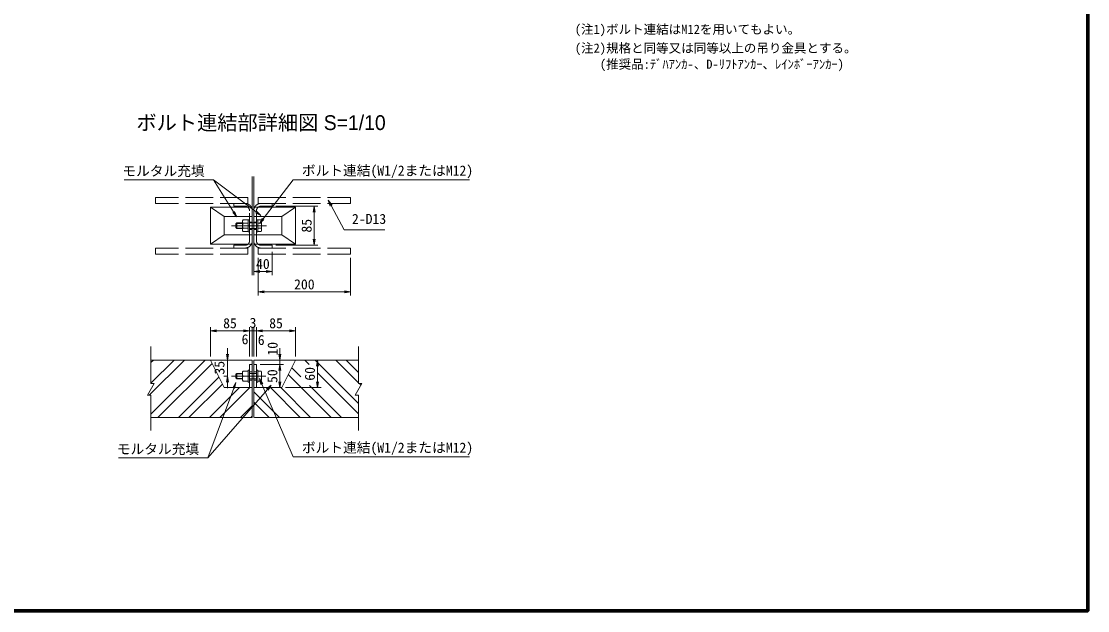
# Model space of a CAD drawing. Units: millimetres on the paper, enlarged 40 times, with parts at other scales. Extents: x 141688 to 157488, y 10657 to 21690.
# Drawn here: x 148226 to 157488, y 10810 to 15930 of the extents above; entities that cross this region are included whole.
import ezdxf
from ezdxf.enums import TextEntityAlignment as Align

# ---------------------------------------------------------------- set-up
doc = ezdxf.new("R2010")
doc.units = ezdxf.units.MM
doc.header["$LTSCALE"] = 40
for name, pattern in [('CHAIN', [18.5, 12, -1.5, 3.5, -1.5]), ('DASHED', [7.5, 6, -1.5]), ('DASHED_SPACED', [12, 6, -6])]:
    doc.linetypes.add(name, pattern=pattern)
for name, color, linetype, lineweight in [('01図枠', 1, 'Continuous', 70), ('中心', 6, 'CHAIN', 9), ('寸法', 2, 'Continuous', 9), ('細線', 4, 'Continuous', 9), ('連結部', 4, 'Continuous', 13), ('ﾊｯﾁﾝｸﾞ', 4, 'Continuous', 9)]:
    doc.layers.add(name, color=color, linetype=linetype, lineweight=lineweight)
doc.layers.add('文字', color=7, linetype='Continuous')
doc.styles.add('ＭＳ ゴシック', font='')
doc.styles.add('ＭＳ Ｐゴシック', font='')
doc.styles.get('ＭＳ ゴシック').set_extended_font_data('MS Gothic')
doc.styles.get('ＭＳ Ｐゴシック').set_extended_font_data('MS PGothic')

# ---------------------------------------------------------------- blocks, each defined once
blk = doc.blocks.new('open_arrow')
at = {"color": 0, "linetype": 'Continuous', "lineweight": -2}
blk.add_lwpolyline([(7.5, 1.25), (0, 0), (7.5, -1.25)], dxfattribs=at)
blk = doc.blocks.new('filled_dot')
at = {"color": 0, "linetype": 'Continuous', "lineweight": -2, "const_width": 1.25}
blk.add_lwpolyline([(-0.625, 0, 1), (0.625, 0, 1)], format="xyb", close=True, dxfattribs=at)

msp = doc.modelspace()

# ---------------------------------------------------------------- hatches: boundary and pattern name
at = {"layer": 'ﾊｯﾁﾝｸﾞ'}
h = msp.add_hatch(dxfattribs=at)
h.set_pattern_fill('USER', color=256, style=0, pattern_type=2)
h.set_pattern_definition([(45, (3565.68, 1431990.56), (-134.70384, 134.70384), []), (45, (3655.49, 1431990.56), (-134.70384, 134.70384), [])])
h.paths.add_polyline_path([(150231.83, 12747.57), (149987.83, 12747.57), (149867.83, 12987.57), (149350.25, 12987.57), (149350.25, 12782.48), (149378.86, 12782.48), (149320.5, 12681.4), (149350.25, 12681.4), (149350.25, 12487.57), (150231.83, 12487.57)])
h = msp.add_hatch(dxfattribs=at)
h.set_pattern_fill('USER', color=256, style=0, pattern_type=2)
h.set_pattern_definition([(135, (3557.68, 1431990.56), (-134.70384, -134.70384), []), (135, (3557.68, 1432080.37), (-134.70384, -134.70384), [])])
h.paths.add_polyline_path([(151154.47, 12681.4), (151124.72, 12681.4), (151183.08, 12782.48), (151154.47, 12782.48), (151154.47, 12987.57), (150607.83, 12987.57), (150487.83, 12747.57), (150243.83, 12747.57), (150243.83, 12487.57), (151154.47, 12487.57)])
h.paths.add_polyline_path([(150653.45, 12765.57), (150653.45, 12949.57), (150797.45, 12949.57), (150797.45, 12765.57)], flags=16)

# ---------------------------------------------------------------- linework, layer by layer
at = {"layer": '01図枠'}
msp.add_lwpolyline([(141687.54, 10809.99), (157487.54, 10809.99), (157487.54, 21689.99), (141687.54, 21689.99)], close=True, dxfattribs=at)
at = {"layer": '中心'}
for p, q in [((150052.09, 14154.35), (150355.28, 14154.35)), ((150052.09, 12847.57), (150349.91, 12847.57))]:
    msp.add_line(p, q, dxfattribs=at)
at = {"layer": '寸法'}
for p, q in [((150435.83, 14324.35), (150801.22, 14324.35)), ((150769.22, 13984.35), (150769.22, 14324.35)), ((150243.83, 13992.35), (150243.83, 13724.97)), ((150403.83, 13928.35), (150403.83, 13724.97)), ((150435.83, 13984.35), (150801.22, 13984.35)), ((150283.83, 13876.35), (150283.83, 13547.21)), ((151083.83, 13876.35), (151083.83, 13547.21)), ((150243.83, 13756.97), (150403.83, 13756.97)), ((150283.83, 13579.21), (151083.83, 13579.21)), ((149867.83, 13019.57), (149867.83, 13273.51)), ((150207.83, 13019.57), (150207.83, 13273.51)), ((150207.83, 13019.57), (150207.83, 13273.51)), ((150231.83, 13019.57), (150231.83, 13273.51)), ((150231.83, 13019.57), (150231.83, 13273.51)), ((150243.83, 13019.57), (150243.83, 13273.51)), ((150243.83, 13019.57), (150243.83, 13273.51)), ((150267.83, 13019.57), (150267.83, 13273.51)), ((150267.83, 13019.57), (150267.83, 13273.51)), ((150607.83, 13019.57), (150607.83, 13273.51)), ((149867.83, 13241.51), (150207.83, 13241.51)), ((150103.83, 13241.51), (150283.83, 13241.51)), ((150295.83, 13241.51), (150179.83, 13241.51)), ((150191.83, 13241.51), (150371.83, 13241.51)), ((150267.83, 13241.51), (150607.83, 13241.51)), ((150016.85, 12743.57), (150016.85, 13091.57)), ((150471.89, 13091.57), (150471.89, 12843.57)), ((150199.83, 12987.57), (149984.85, 12987.57)), ((150275.83, 12987.57), (150503.89, 12987.57)), ((150639.83, 12987.57), (150829.45, 12987.57)), ((150797.45, 12987.57), (150797.45, 12747.57)), ((150299.83, 12947.57), (150503.89, 12947.57)), ((150299.83, 12947.57), (150503.89, 12947.57)), ((150471.89, 12947.57), (150471.89, 12747.57)), ((150020.09, 12847.57), (149984.85, 12847.57)), ((150519.83, 12747.57), (150829.45, 12747.57))]:
    msp.add_line(p, q, dxfattribs=at)
for points in [[(150096.41, 14230.4), (150068.76, 14274.44), (149894.16, 14552.55), (149118.12, 14552.55)], [(150305.98, 14243.23), (150264.4, 14274.46), (149894.16, 14552.55)], [(150294.03, 14172.94), (150325.69, 14214.19), (150586.16, 14553.48), (152118.75, 14553.48)], [(150891.98, 14375.45), (150916.58, 14329.64), (151029.21, 14119.87), (151073.38, 14119.87), (151383.65, 14119.87)], [(150088.3, 12791.72), (150070.24, 12742.95), (149845.69, 12136.48)], [(150294.03, 12825.94), (150314.56, 12778.16), (150586.16, 12146.25), (152118.75, 12146.25)], [(150397.02, 12770.01), (150362.89, 12730.78), (149845.69, 12136.48), (149069.65, 12136.48)]]:
    msp.add_lwpolyline(points, dxfattribs=at)
at = {"layer": '細線'}
for p, q in [((149350.25, 12782.48), (149350.25, 13105.54)), ((151154.47, 12782.48), (151154.47, 13105.54)), ((149378.86, 12782.48), (149320.5, 12681.4)), ((149350.25, 12782.48), (149378.86, 12782.48)), ((151183.08, 12782.48), (151124.72, 12681.4)), ((151154.47, 12782.48), (151183.08, 12782.48)), ((149320.5, 12681.4), (149350.25, 12681.4)), ((149350.25, 12376.61), (149350.25, 12681.4)), ((151124.72, 12681.4), (151154.47, 12681.4)), ((151154.47, 12376.61), (151154.47, 12681.4))]:
    msp.add_line(p, q, dxfattribs=at)
at = {"layer": '連結部', "color": 7}
for p, q in [((150231.83, 14583.31), (150231.83, 13723.98)), ((150243.83, 14583.31), (150243.83, 13723.98)), ((149867.83, 14314.35), (149867.83, 13994.35)), ((150231.83, 14314.35), (149867.83, 14314.35)), ((150243.83, 14314.35), (150607.83, 14314.35)), ((150607.83, 14314.35), (150607.83, 13994.35)), ((150231.83, 13994.35), (149867.83, 13994.35)), ((150243.83, 13994.35), (150607.83, 13994.35)), ((149350.25, 12987.57), (150231.83, 12987.57)), ((149867.83, 12987.57), (149987.83, 12747.57)), ((150231.83, 12487.57), (150231.83, 12987.57)), ((150243.83, 12487.57), (150243.83, 12987.57)), ((150243.83, 12987.57), (151154.47, 12987.57)), ((150487.83, 12747.57), (150607.83, 12987.57)), ((149987.83, 12747.57), (150231.83, 12747.57)), ((150243.83, 12747.57), (150487.83, 12747.57)), ((149350.25, 12487.57), (150231.83, 12487.57)), ((150251.83, 12487.57), (151154.47, 12487.57))]:
    msp.add_line(p, q, dxfattribs=at)
at = {"layer": '連結部', "color": 3, "linetype": 'DASHED'}
for p, q in [((150191.83, 14400.35), (149391.83, 14400.35)), ((149391.83, 14348.35), (149391.83, 14400.35)), ((150191.83, 14348.35), (150191.83, 14400.35)), ((150283.83, 14348.35), (150283.83, 14400.35)), ((150283.83, 14400.35), (151083.83, 14400.35)), ((151083.83, 14348.35), (151083.83, 14400.35)), ((150191.83, 14348.35), (149391.83, 14348.35)), ((150283.83, 14348.35), (151083.83, 14348.35)), ((150191.83, 13960.35), (149391.83, 13960.35)), ((149391.83, 13908.35), (149391.83, 13960.35)), ((150191.83, 13908.35), (149391.83, 13908.35)), ((150191.83, 13908.35), (150191.83, 13960.35)), ((150283.83, 13960.35), (151083.83, 13960.35)), ((150283.83, 13908.35), (150283.83, 13960.35)), ((150283.83, 13908.35), (151083.83, 13908.35)), ((151083.83, 13908.35), (151083.83, 13960.35))]:
    msp.add_line(p, q, dxfattribs=at)
at = {"layer": '連結部'}
for p, q in [((149987.83, 14234.35), (149867.83, 14314.35)), ((150487.83, 14234.35), (150607.83, 14314.35)), ((150231.83, 14234.35), (149987.83, 14234.35)), ((149987.83, 14234.35), (149987.83, 14074.35)), ((150231.83, 14234.35), (149987.83, 14234.35)), ((150088.63, 14170.35), (150096.63, 14178.35)), ((150092.91, 14174.55), (150147.03, 14174.55)), ((150096.63, 14178.35), (150147.03, 14178.35)), ((150096.63, 14130.35), (150096.63, 14178.35)), ((150147.03, 14197.27), (150151.59, 14205.15)), ((150147.03, 14111.43), (150147.03, 14197.27)), ((150151.59, 14205.15), (150195.03, 14205.15)), ((150151.59, 14176.27), (150195.03, 14176.27)), ((150195.03, 14102.35), (150195.03, 14206.35)), ((150195.03, 14206.35), (150207.83, 14206.35)), ((150207.83, 14102.35), (150207.83, 14206.35)), ((150207.83, 14178.35), (150267.83, 14178.35)), ((150243.83, 14234.35), (150487.83, 14234.35)), ((150267.83, 14102.35), (150267.83, 14206.35)), ((150267.83, 14206.35), (150280.63, 14206.35)), ((150280.63, 14102.35), (150280.63, 14206.35)), ((150280.63, 14205.15), (150308.07, 14205.15)), ((150280.63, 14176.27), (150308.07, 14176.27)), ((150308.07, 14205.15), (150312.63, 14197.27)), ((150312.63, 14111.43), (150312.63, 14197.27)), ((150487.83, 14234.35), (150487.83, 14074.35)), ((150088.63, 14138.35), (150088.63, 14170.35)), ((150088.63, 14138.35), (150096.63, 14130.35)), ((150092.83, 14134.15), (150147.03, 14134.15)), ((150096.63, 14130.35), (150108.63, 14130.35)), ((150096.63, 14130.35), (150147.03, 14130.35)), ((150147.03, 14111.43), (150151.59, 14103.55)), ((150151.59, 14132.43), (150195.03, 14132.43)), ((150151.59, 14103.55), (150195.03, 14103.55)), ((150195.03, 14102.35), (150207.83, 14102.35)), ((150207.83, 14130.35), (150267.83, 14130.35)), ((150267.83, 14102.35), (150280.63, 14102.35)), ((150280.63, 14132.39), (150308.07, 14132.39)), ((150280.63, 14103.55), (150308.07, 14103.55)), ((150308.07, 14103.55), (150312.63, 14111.43)), ((149987.83, 14074.35), (149867.83, 13994.35)), ((150231.83, 14074.35), (149987.83, 14074.35)), ((150243.83, 14074.35), (150487.83, 14074.35)), ((150487.83, 14074.35), (150607.83, 13994.35)), ((150147.03, 12883.69), (150151.59, 12891.57)), ((150147.03, 12811.45), (150147.03, 12883.69)), ((150151.59, 12891.57), (150195.03, 12891.57)), ((150195.03, 12899.57), (150207.83, 12899.57)), ((150195.03, 12795.57), (150195.03, 12899.57)), ((150195.03, 12796.77), (150195.03, 12898.37)), ((150207.83, 12795.57), (150207.83, 12899.57)), ((150267.83, 12899.57), (150280.63, 12899.57)), ((150267.83, 12795.57), (150267.83, 12899.57)), ((150280.63, 12795.57), (150280.63, 12899.57)), ((150280.63, 12796.77), (150280.63, 12898.37)), ((150280.63, 12891.57), (150308.07, 12891.57)), ((150308.07, 12891.57), (150312.63, 12883.69)), ((150312.63, 12811.45), (150312.63, 12883.69)), ((150088.63, 12863.57), (150096.63, 12871.57)), ((150088.63, 12831.57), (150088.63, 12863.57)), ((150088.63, 12831.57), (150096.63, 12823.57)), ((150092.91, 12867.77), (150147.03, 12867.77)), ((150092.95, 12827.37), (150147.03, 12827.37)), ((150096.63, 12823.57), (150096.63, 12871.57)), ((150096.63, 12871.57), (150147.03, 12871.57)), ((150096.63, 12823.57), (150147.03, 12823.57)), ((150147.03, 12811.45), (150151.59, 12803.57)), ((150151.59, 12847.57), (150195.03, 12847.57)), ((150151.59, 12803.57), (150195.03, 12803.57)), ((150195.03, 12795.57), (150207.83, 12795.57)), ((150207.83, 12871.57), (150267.83, 12871.57)), ((150207.83, 12823.57), (150267.83, 12823.57)), ((150267.83, 12795.57), (150280.63, 12795.57)), ((150280.63, 12847.57), (150308.07, 12847.57)), ((150280.63, 12803.57), (150308.07, 12803.57)), ((150308.07, 12803.57), (150312.63, 12811.45))]:
    msp.add_line(p, q, dxfattribs=at)
at = {"layer": '連結部', "color": 3, "linetype": 'DASHED_SPACED'}
for p, q in [((150167.83, 14348.35), (150071.83, 14348.35)), ((150071.83, 14324.35), (150071.83, 14348.35)), ((150167.83, 14324.35), (150071.83, 14324.35)), ((150207.83, 14024.35), (150207.83, 14284.35)), ((150231.83, 14024.35), (150231.83, 14284.35)), ((150243.83, 14024.35), (150243.83, 14284.35)), ((150267.83, 14024.35), (150267.83, 14284.35)), ((150307.83, 14348.35), (150403.83, 14348.35)), ((150307.83, 14324.35), (150403.83, 14324.35)), ((150403.83, 14324.35), (150403.83, 14348.35)), ((150231.83, 14186.35), (150207.83, 14186.35)), ((150243.83, 14186.35), (150267.83, 14186.35)), ((150231.83, 14122.35), (150207.83, 14122.35)), ((150243.83, 14122.35), (150267.83, 14122.35)), ((150167.83, 13984.35), (150071.83, 13984.35)), ((150071.83, 13960.35), (150071.83, 13984.35)), ((150167.83, 13960.35), (150071.83, 13960.35)), ((150307.83, 13984.35), (150403.83, 13984.35)), ((150307.83, 13960.35), (150403.83, 13960.35)), ((150403.83, 13960.35), (150403.83, 13984.35)), ((150207.83, 12884.01), (150231.83, 12884.01)), ((150231.83, 12747.57), (150231.83, 12947.57)), ((150231.83, 12747.57), (150231.83, 12947.57)), ((150243.83, 12884.01), (150267.83, 12884.01)), ((150207.83, 12811.57), (150231.83, 12811.57)), ((150243.83, 12747.57), (150243.83, 12847.57)), ((150243.83, 12811.57), (150267.83, 12811.57))]:
    msp.add_line(p, q, dxfattribs=at)
at = {"layer": '連結部', "color": 3}
for p, q in [((150207.83, 12947.57), (150231.83, 12947.57)), ((150207.83, 12747.57), (150207.83, 12947.57)), ((150243.83, 12947.57), (150267.83, 12947.57)), ((150243.83, 12747.57), (150243.83, 12947.57)), ((150267.83, 12747.57), (150267.83, 12947.57)), ((150207.83, 12747.57), (150231.83, 12747.57)), ((150243.83, 12747.57), (150267.83, 12747.57))]:
    msp.add_line(p, q, dxfattribs=at)
at = {"layer": '連結部', "color": 3, "linetype": 'DASHED_SPACED'}
for centre, radius, start, end in [((150167.83, 14284.35), 64, 0, 90), ((150167.83, 14284.35), 40, 0, 90), ((150167.83, 14284.35), 40, 0, 90), ((150307.83, 14284.35), 64, 90, 180), ((150307.83, 14284.35), 40, 90, 180), ((150307.83, 14284.35), 40, 90, 180), ((150167.83, 14024.35), 64, 270, 0), ((150167.83, 14024.35), 40, 270, 0), ((150307.83, 14024.35), 64, 180, 270), ((150307.83, 14024.35), 40, 180, 270)]:
    msp.add_arc(centre, radius, start, end, dxfattribs=at)
at = {"layer": '連結部'}
for centre, radius, start, end in [((150162.55, 14187.27), 15.52, 180, 225.10436), ((150202.23, 14154.35), 55.2, 156.59417, 203.40582), ((150257.43, 14154.35), 55.2, 336.55606, 23.40583), ((150297.11, 14187.23), 15.52, 315, 0), ((150162.55, 14121.43), 15.52, 134.89563, 180), ((150297.11, 14121.43), 15.52, 0, 45), ((150162.55, 12858.57), 15.52, 180, 225.10436), ((150162.55, 12836.57), 15.52, 134.89563, 180), ((150297.11, 12858.53), 15.52, 315, 0), ((150297.11, 12836.61), 15.52, 0, 45)]:
    msp.add_arc(centre, radius, start, end, dxfattribs=at)

# ---------------------------------------------------------------- block references
at = {"layer": '寸法'}
for name, p, xscale, yscale, rotation in [('open_arrow', (150891.98, 14375.45), 6.93, 6.93, 298.2), ('open_arrow', (150096.41, 14230.4), 6.93, 6.93, 122.1), ('open_arrow', (150305.98, 14243.23), 6.93, 6.93, 143.1), ('open_arrow', (150769.22, 14324.35), 6.93, 6.93, 270), ('open_arrow', (150294.03, 14172.94), 6.93, 6.93, 52.5), ('open_arrow', (150769.22, 13984.35), 6.93, 6.93, 90), ('open_arrow', (150403.83, 13756.97), 6.93, 6.93, 180), ('open_arrow', (151083.83, 13579.21), 6.93, 6.93, 180), ('open_arrow', (150207.83, 13241.51), 6.93, 6.93, 180), ('open_arrow', (150207.83, 13241.51), 6.93, 6.93, 180), ('filled_dot', (150243.83, 13241.51), 5.2, 5.2, 180), ('open_arrow', (150607.83, 13241.51), 6.93, 6.93, 180), ('open_arrow', (150016.85, 12987.57), 6.93, 6.93, 90), ('open_arrow', (150471.89, 12987.57), 6.93, 6.93, 90), ('open_arrow', (150797.45, 12987.57), 6.93, 6.93, 270), ('open_arrow', (150471.89, 12947.57), 6.93, 6.93, 270), ('open_arrow', (150471.89, 12947.57), 6.93, 6.93, 270), ('open_arrow', (150016.85, 12847.57), 6.93, 6.93, 270), ('open_arrow', (150088.3, 12791.72), 6.93, 6.93, 249.7), ('open_arrow', (150294.03, 12825.94), 6.93, 6.93, 293.3), ('open_arrow', (150471.89, 12747.57), 6.93, 6.93, 90), ('open_arrow', (150797.45, 12747.57), 6.93, 6.93, 90), ('open_arrow', (150397.02, 12770.01), 6.93, 6.93, 229)]:
    msp.add_blockref(name, p, dxfattribs=dict(at, xscale=xscale, yscale=yscale, rotation=rotation))
for name, p, xscale, yscale in [('open_arrow', (150243.83, 13756.97), 6.93, 6.93), ('open_arrow', (150283.83, 13579.21), 6.93, 6.93), ('open_arrow', (149867.83, 13241.51), 6.93, 6.93), ('filled_dot', (150231.83, 13241.51), 5.2, 5.2), ('open_arrow', (150267.83, 13241.51), 6.93, 6.93), ('open_arrow', (150267.83, 13241.51), 6.93, 6.93)]:
    msp.add_blockref(name, p, dxfattribs=dict(at, xscale=xscale, yscale=yscale))

# ---------------------------------------------------------------- texts
at = {"layer": '寸法', "color": 3, "style": 'ＭＳ ゴシック'}
for s, p in [('(注1)ボルト連結はM12を用いてもよい。', (153032.79, 15901.13)), ('(注2)規格と同等又は同等以上の吊り金具とする。', (153032.79, 15737.84)), ('\u3000\u3000(推奨品:ﾃﾞﾊｱﾝｶ-、D-ﾘﾌﾄｱﾝｶｰ、ﾚｲﾝﾎﾞｰｱﾝｶｰ)', (153032.79, 15597.84))]:
    msp.add_text(s, height=79.75, dxfattribs=at).set_placement(p, align=Align.TOP_LEFT)
at = {"layer": '寸法', "style": 'ＭＳ ゴシック'}
for p in [(149818.16, 14630.49), (149769.69, 12214.42)]:
    msp.add_text('モルタル充填', height=87.35, dxfattribs=at).set_placement(p, align=Align.MIDDLE_RIGHT)
for p in [(150662.16, 14633.99), (150662.16, 12226.76)]:
    msp.add_text('ボルト連結(W1/2またはM12)', height=87.35, dxfattribs=at).set_placement(p, align=Align.MIDDLE_LEFT)
for s, p in [('85', (150703.22, 14154.35)), ('10', (150407.81, 13085.27)), ('35', (149946.08, 12920.58)), ('50', (150405.89, 12847.57)), ('60', (150731.45, 12867.57))]:
    msp.add_text(s, height=87.35, rotation=90, dxfattribs=at).set_placement(p, align=Align.MIDDLE_CENTER)
msp.add_text('2-D13', height=87.35, dxfattribs=at).set_placement((151097.38, 14143.87), align=Align.BOTTOM_LEFT)
for s, p in [('40', (150323.83, 13822.97)), ('200', (150683.83, 13645.21)), ('85', (150037.83, 13307.51)), ('3', (150237.83, 13310.92)), ('85', (150437.83, 13307.51)), ('6', (150168.5, 13168.11)), ('6', (150309.03, 13161.99))]:
    msp.add_text(s, height=87.35, dxfattribs=at).set_placement(p, align=Align.MIDDLE_CENTER)
at = {"layer": '文字', "style": 'ＭＳ Ｐゴシック'}
msp.add_text(' ボルト連結部詳細図 S=1/10 ', height=128.7, dxfattribs=at).set_placement((150307.81, 14947.15), align=Align.BOTTOM_CENTER)

doc.saveas('drawing.dxf')
